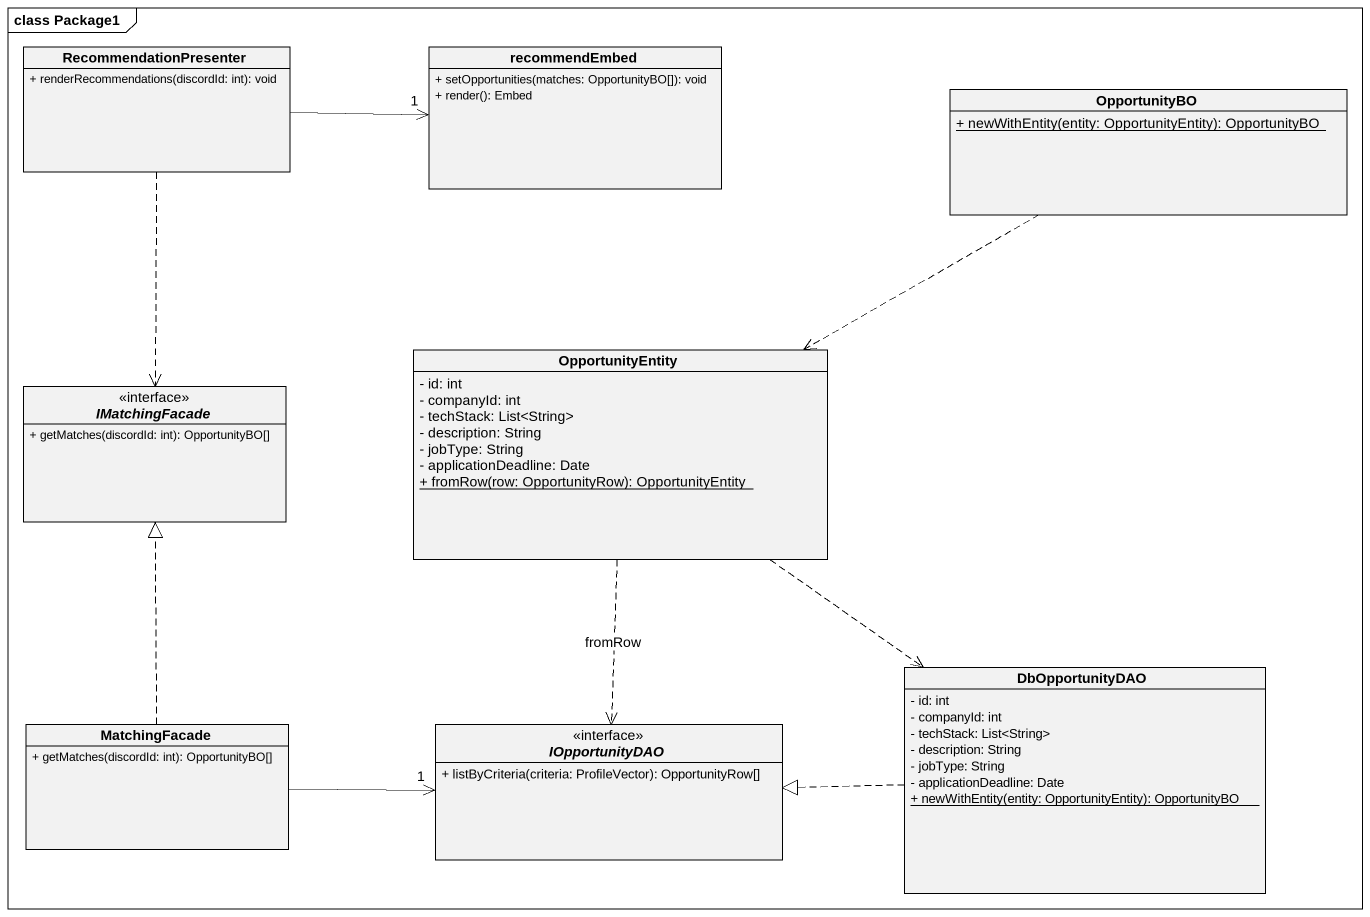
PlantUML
@startuml
mainframe class Package1
hide circle
hide empty members
skinparam classAttributeIconSize 0
class RecommendationPresenter {
  {field} + renderRecommendations(discordId: int): void
}
class recommendEmbed {
  {field} + setOpportunities(matches: OpportunityBO[]): void
  {field} + render(): Embed
}
class OpportunityBO {
  {static} {field} + newWithEntity(entity: OpportunityEntity): OpportunityBO
}
class OpportunityEntity {
  - id: int
  - companyId: int
  - techStack: List<String>
  - description: String
  - jobType: String
  - applicationDeadline: Date
  {static} {field} + fromRow(row: OpportunityRow): OpportunityEntity
}
interface IMatchingFacade {
  {field} + getMatches(discordId: int): OpportunityBO[]
}
class DbOpportunityDAO {
  - id: int
  - companyId: int
  - techStack: List<String>
  - description: String
  - jobType: String
  - applicationDeadline: Date
  {static} {field} + newWithEntity(entity: OpportunityEntity): OpportunityBO
}
class MatchingFacade {
  {field} + getMatches(discordId: int): OpportunityBO[]
}
interface IOpportunityDAO {
  {field} + listByCriteria(criteria: ProfileVector): OpportunityRow[]
}
RecommendationPresenter -right-> "1" recommendEmbed
RecommendationPresenter ..> IMatchingFacade
OpportunityBO .left.> OpportunityEntity
OpportunityEntity ..> DbOpportunityDAO
OpportunityEntity ..> IOpportunityDAO : fromRow
DbOpportunityDAO .left.|> IOpportunityDAO
MatchingFacade .up.|> IMatchingFacade
MatchingFacade -right-> "1" IOpportunityDAO
@enduml
